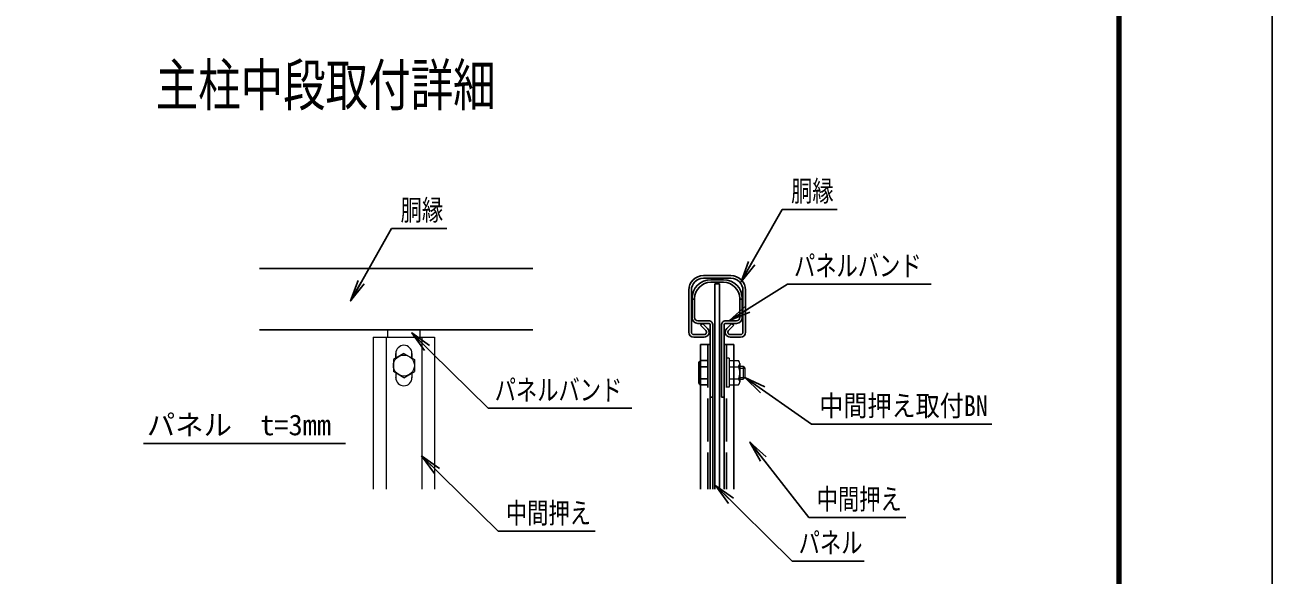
# Model space of a CAD drawing. Units: millimetres, scale not verified. Extents: x -6234 to 6240, y -4411 to 4409.
# Drawn here: x 2774 to 6240, y -2349 to -821 of the extents above; entities that cross this region are included whole.
import ezdxf
from ezdxf.enums import TextEntityAlignment as Align

# ---------------------------------------------------------------- set-up
doc = ezdxf.new("R2010")
doc.units = ezdxf.units.MM
doc.header["$LTSCALE"] = 20
doc.linetypes.add('DASHED', pattern=[7.5, 6, -1.5])
doc.layers.add('0-0_WAKU', color=7, linetype='Continuous')
for name, color, linetype, lineweight in [('0-1_0', 7, 'Continuous', 25), ('0-3_1', 7, 'Continuous', 25), ('0-8_ボルト', 7, 'Continuous', 25), ('0-E_胴縁', 7, 'Continuous', 25), ('0-F_D-STR3', 7, 'Continuous', 13), ('1-0_ﾊﾟﾈﾙ', 7, 'Continuous', 25), ('1-1_金具', 7, 'Continuous', 25)]:
    doc.layers.add(name, color=color, linetype=linetype, lineweight=lineweight)
doc.styles.add('ＭＳ ゴシック', font='')
doc.styles.get('ＭＳ ゴシック').set_extended_font_data('MS Gothic')

# ---------------------------------------------------------------- blocks, each defined once
blk = doc.blocks.new('A2_ver14_社名無')
at = {"layer": '0-1_0', "color": 3}
blk.add_lwpolyline([(-11900, 8420), (-20, 8420), (-20, 20), (-11900, 20)], close=True, dxfattribs=at)
at = {"layer": '0-1_0'}
for points in [[(-11500, 8170), (-420, 8170), (-420, 270), (-11500, 270)], [(-11497.5, 8167.5), (-422.5, 8167.5), (-422.5, 272.5), (-11497.5, 272.5)], [(-11495, 8165), (-425, 8165), (-425, 275), (-11495, 275)], [(-11492.5, 8162.5), (-427.5, 8162.5), (-427.5, 277.5), (-11492.5, 277.5)], [(-11490, 8160), (-430, 8160), (-430, 280), (-11490, 280)]]:
    blk.add_lwpolyline(points, close=True, dxfattribs=at)
blk = doc.blocks.new('DARROWS')
at = {"layer": '0-1_0'}
blk.add_line((0, 0), (-19.982, 0), dxfattribs=at)
blk.add_lwpolyline([(-20, -3.333), (0, 0), (-20, 3.333)], dxfattribs=at)

msp = doc.modelspace()

# ---------------------------------------------------------------- linework, layer by layer
at = {"layer": '0-1_0'}
for p, q in [((4878.15, -1332.97), (4765.35, -1532.04)), ((3793.04, -1385.98), (3680.25, -1585.04)), ((4893, -1540.8), (4734.43, -1640.35)), ((4061.22, -1885.93), (3850.79, -1678.52)), ((4959.82, -1929.61), (4777.16, -1801.95)), ((4952.7, -2189.16), (4790.5, -1982.01)), ((4088.95, -2227.75), (3878.52, -2020.34)), ((4905.98, -2310.39), (4695.56, -2102.99))]:
    msp.add_line(p, q, dxfattribs=at)
at = {"layer": '0-3_1'}
for p, q in [((4878.15, -1332.97), (5031.06, -1332.97)), ((3793.04, -1385.98), (3945.95, -1385.98)), ((4893, -1540.8), (5292.42, -1540.8)), ((4646.51, -1761.76), (4646.51, -1812.42)), ((4651.37, -1753.34), (4671.26, -1753.34)), ((4671.26, -1753.34), (4671.26, -1820.84)), ((4651.37, -1770.18), (4671.26, -1770.18)), ((4651.37, -1804), (4671.26, -1804)), ((4651.37, -1820.84), (4671.26, -1820.84)), ((4061.22, -1885.93), (4460.64, -1885.93)), ((4959.82, -1929.61), (5460.56, -1929.61)), ((3103.59, -1983.9), (3664.83, -1983.9)), ((4952.7, -2189.16), (5222.24, -2189.16)), ((4088.95, -2227.75), (4358.49, -2227.75)), ((4905.98, -2310.39), (5105.69, -2310.39))]:
    msp.add_line(p, q, dxfattribs=at)
for centre, radius, start, end in [((4656.23, -1761.76), 9.72, 120, 240), ((4678.37, -1787.09), 31.85, 147.93138, 212.06862), ((4656.23, -1812.42), 9.72, 120, 240)]:
    msp.add_arc(centre, radius, start, end, dxfattribs=at)
at = {"layer": '0-8_ボルト'}
msp.add_line((4671.26, -1751.54), (4671.26, -1822.64), dxfattribs=at)
at = {"layer": '0-E_胴縁'}
for p, q in [((3425.56, -1496.98), (4185.23, -1496.98)), ((4659.31, -1517.23), (4735.81, -1517.23)), ((4659.31, -1524.43), (4735.81, -1524.43)), ((4618.81, -1557.73), (4618.81, -1674.28)), ((4626.01, -1557.73), (4626.01, -1674.28)), ((4769.11, -1557.73), (4769.11, -1674.28)), ((4776.31, -1557.73), (4776.31, -1674.28)), ((4651.45, -1655.07), (4656.54, -1649.98)), ((4651.45, -1655.07), (4665.88, -1669.5)), ((4656.54, -1649.98), (4670.97, -1664.41)), ((4738.58, -1649.98), (4724.14, -1664.41)), ((4743.67, -1655.07), (4729.24, -1669.5)), ((4743.67, -1655.07), (4738.58, -1649.98)), ((3425.56, -1667.98), (4185.23, -1667.98)), ((4632.76, -1681.03), (4661.11, -1681.03)), ((4632.76, -1688.23), (4661.11, -1688.23)), ((4762.36, -1681.03), (4734.01, -1681.03)), ((4762.36, -1688.23), (4734.01, -1688.23))]:
    msp.add_line(p, q, dxfattribs=at)
for centre, radius, start, end in [((4659.31, -1557.73), 40.5, 90, 180), ((4659.31, -1557.73), 33.3, 90, 180), ((4735.81, -1557.73), 40.5, 0, 90), ((4735.81, -1557.73), 33.3, 0, 90), ((4632.76, -1674.28), 13.95, 180, 270), ((4632.76, -1674.28), 6.75, 180, 270), ((4661.11, -1674.28), 13.95, 270, 45), ((4661.11, -1674.28), 6.75, 270, 45), ((4734.01, -1674.28), 13.95, 135, 270), ((4734.01, -1674.28), 6.75, 135, 270), ((4762.36, -1674.28), 13.95, 270, 0), ((4762.36, -1674.28), 6.75, 270, 0)]:
    msp.add_arc(centre, radius, start, end, dxfattribs=at)
at = {"layer": '0-F_D-STR3'}
for p, q in [((3741.52, -1688.29), (3741.52, -2110.72)), ((3741.52, -1688.29), (3912.52, -1688.29)), ((3777.52, -1688.29), (3777.52, -2110.72)), ((3782.02, -1688.29), (3782.02, -1668.04)), ((3872.02, -1688.29), (3872.02, -1668.04)), ((3876.52, -1688.29), (3876.52, -2110.72)), ((3912.52, -1688.29), (3912.52, -2110.72)), ((3827.02, -1710.79), (3827.22, -1710.79)), ((3827.02, -1733.29), (3797.77, -1750.13)), ((3797.77, -1750.13), (3797.77, -1783.96)), ((3804.52, -1733.91), (3804.52, -1733.29)), ((3804.52, -1746.25), (3804.52, -1733.29)), ((3804.52, -1733.29), (3804.52, -1746.25)), ((3827.02, -1733.29), (3856.27, -1750.13)), ((3849.52, -1733.91), (3849.52, -1733.29)), ((3849.52, -1746.25), (3849.52, -1733.29)), ((3849.52, -1733.29), (3849.52, -1746.25)), ((3856.27, -1750.13), (3856.27, -1783.96)), ((4723.85, -1827.59), (4723.85, -1746.59)), ((4731.05, -1746.59), (4723.85, -1746.59)), ((4731.05, -1746.59), (4731.05, -1827.59)), ((4731.05, -1753.34), (4731.05, -1820.84)), ((4731.05, -1753.34), (4757.15, -1753.34)), ((4760.3, -1761.09), (4760.3, -1813.04)), ((3827.02, -1800.79), (3797.77, -1783.96)), ((3804.52, -1787.84), (3804.52, -1800.79)), ((3804.52, -1800.79), (3804.52, -1800.18)), ((3827.02, -1800.79), (3856.27, -1783.96)), ((3849.52, -1787.84), (3849.52, -1800.79)), ((3849.52, -1800.79), (3849.52, -1800.18)), ((4731.05, -1770.21), (4757.15, -1770.21)), ((4760.3, -1769.09), (4769.84, -1769.09)), ((4760.3, -1773.95), (4774.7, -1773.95)), ((4760.3, -1800.23), (4774.7, -1800.23)), ((4769.84, -1769.09), (4769.84, -1805.09)), ((4769.84, -1769.09), (4774.7, -1773.95)), ((4769.84, -1805.09), (4774.7, -1800.23)), ((4774.7, -1773.95), (4774.7, -1800.23)), ((4731.05, -1827.59), (4723.85, -1827.59)), ((4731.05, -1803.96), (4757.15, -1803.96)), ((4731.05, -1820.84), (4757.15, -1820.84)), ((4760.3, -1805.09), (4769.84, -1805.09))]:
    msp.add_line(p, q, dxfattribs=at)
msp.add_circle((3827.02, -1767.04), 29.25, dxfattribs=at)
for centre, radius, start, end in [((3827.02, -1733.29), 22.5, 90, 180), ((3827.02, -1733.29), 22.5, 0, 90), ((4747.5, -1761.78), 12.82, 318.83491, 41.16509), ((3827.02, -1800.79), 22.5, 180, 270), ((3827.02, -1800.79), 22.5, 270, 0), ((4713.53, -1787.09), 46.78, 338.85295, 21.14705), ((4747.49, -1812.4), 12.83, 318.86505, 41.13495)]:
    msp.add_arc(centre, radius, start, end, dxfattribs=at)
at = {"layer": '1-0_ﾊﾟﾈﾙ'}
for p, q in [((4690.81, -1540.16), (4690.81, -2110.72)), ((4690.81, -1540.16), (4704.31, -1540.16)), ((4704.31, -1540.16), (4704.31, -2110.72))]:
    msp.add_line(p, q, dxfattribs=at)
at = {"layer": '1-1_金具'}
for p, q in [((4680.01, -1528.48), (4715.11, -1528.48)), ((4680.01, -1535.68), (4715.11, -1535.68)), ((4627.81, -1580.68), (4627.81, -1633.78)), ((4635.01, -1582.48), (4627.81, -1582.48)), ((4635.01, -1580.68), (4635.01, -1633.78)), ((4760.11, -1580.68), (4760.11, -1633.78)), ((4767.31, -1582.48), (4760.11, -1582.48)), ((4767.31, -1580.68), (4767.31, -1633.78)), ((4644.01, -1642.78), (4673.98, -1642.78)), ((4644.01, -1649.98), (4673.98, -1649.98)), ((4678.46, -1655.09), (4678.46, -1854.95)), ((4685.66, -1655.09), (4685.66, -1854.95)), ((4709.45, -1655.09), (4709.45, -1854.95)), ((4716.65, -1655.09), (4716.65, -1854.95)), ((4721.14, -1642.78), (4751.11, -1642.78)), ((4721.14, -1649.98), (4751.11, -1649.98)), ((4651.46, -1708.48), (4651.46, -2110.72)), ((4651.46, -1708.48), (4678.46, -1708.48)), ((4678.46, -1708.48), (4678.46, -2110.72)), ((4685.66, -1708.48), (4685.66, -2110.72)), ((4716.65, -1708.48), (4716.65, -2110.72)), ((4743.65, -1708.48), (4716.65, -1708.48)), ((4743.65, -1708.48), (4743.65, -2110.72)), ((4678.46, -1854.95), (4685.66, -1854.95)), ((4709.45, -1854.95), (4716.65, -1854.95))]:
    msp.add_line(p, q, dxfattribs=at)
at = {"layer": '1-1_金具', "linetype": 'DASHED'}
for p, q in [((4671.26, -1708.48), (4671.26, -2110.72)), ((4723.85, -1708.48), (4723.85, -2110.72))]:
    msp.add_line(p, q, dxfattribs=at)
at = {"layer": '1-1_金具'}
for centre, radius, start, end in [((4680.01, -1580.68), 52.2, 90, 180), ((4680.01, -1580.68), 45, 90, 180), ((4715.11, -1580.68), 52.2, 0, 90), ((4715.11, -1580.68), 45, 0, 90), ((4644.01, -1633.78), 16.2, 180, 270), ((4644.01, -1633.78), 9, 180, 270), ((4673.98, -1654.48), 11.7, 357, 90), ((4673.98, -1654.48), 4.5, 357, 90), ((4721.14, -1654.48), 11.7, 90, 183), ((4721.14, -1654.48), 4.5, 90, 183), ((4751.11, -1633.78), 16.2, 270, 0), ((4751.11, -1633.78), 9, 270, 0)]:
    msp.add_arc(centre, radius, start, end, dxfattribs=at)

# ---------------------------------------------------------------- block references
at = {"layer": '0-0_WAKU', "xscale": 1.05, "yscale": 1.05}
msp.add_blockref('A2_ver14_社名無', (6260.53, -4431.51), dxfattribs=at)
at = {"layer": '0-1_0', "xscale": 3, "yscale": 3}
for p, rotation in [((4763.88, -1534.65), 240.46398), ((3678.77, -1587.65), 240.46398), ((4731.89, -1641.94), 212.12082), ((3848.65, -1676.42), 135.41373), ((4774.7, -1800.23), 145.04934), ((4788.65, -1979.65), 128.06044), ((3876.39, -2018.24), 135.41373), ((4693.42, -2100.88), 135.41373)]:
    msp.add_blockref('DARROWS', p, dxfattribs=dict(at, rotation=rotation))

# ---------------------------------------------------------------- texts
at = {"layer": '0-1_0', "style": 'ＭＳ ゴシック'}
for s, height, width, p in [('主柱中段取付詳細', 115.4, 0.75, (3137.31, -1079.72)), ('胴縁', 57.77, 0.75, (4903.05, -1328.11)), ('胴縁', 57.77, 0.75, (3817.94, -1381.12)), ('パネルバンド', 57.77, 0.75, (4911.1, -1535.93)), ('パネルバンド', 57.77, 0.75, (4079.32, -1881.07)), ('中間押え取付BN', 57.73, 0.85, (4981.32, -1924.74)), ('中間押え', 57.77, 0.75, (4974.2, -2184.3)), ('中間押え', 57.77, 0.75, (4110.45, -2222.89)), ('パネル', 57.77, 0.75, (4924.08, -2305.53))]:
    msp.add_text(s, height=height, dxfattribs=dict(at, width=width)).set_placement(p, align=Align.BOTTOM_LEFT)
msp.add_text('パネル\u3000t=3mm', height=57.77, dxfattribs=at).set_placement((3112.73, -1978.22), align=Align.BOTTOM_LEFT)

doc.saveas('drawing.dxf')
